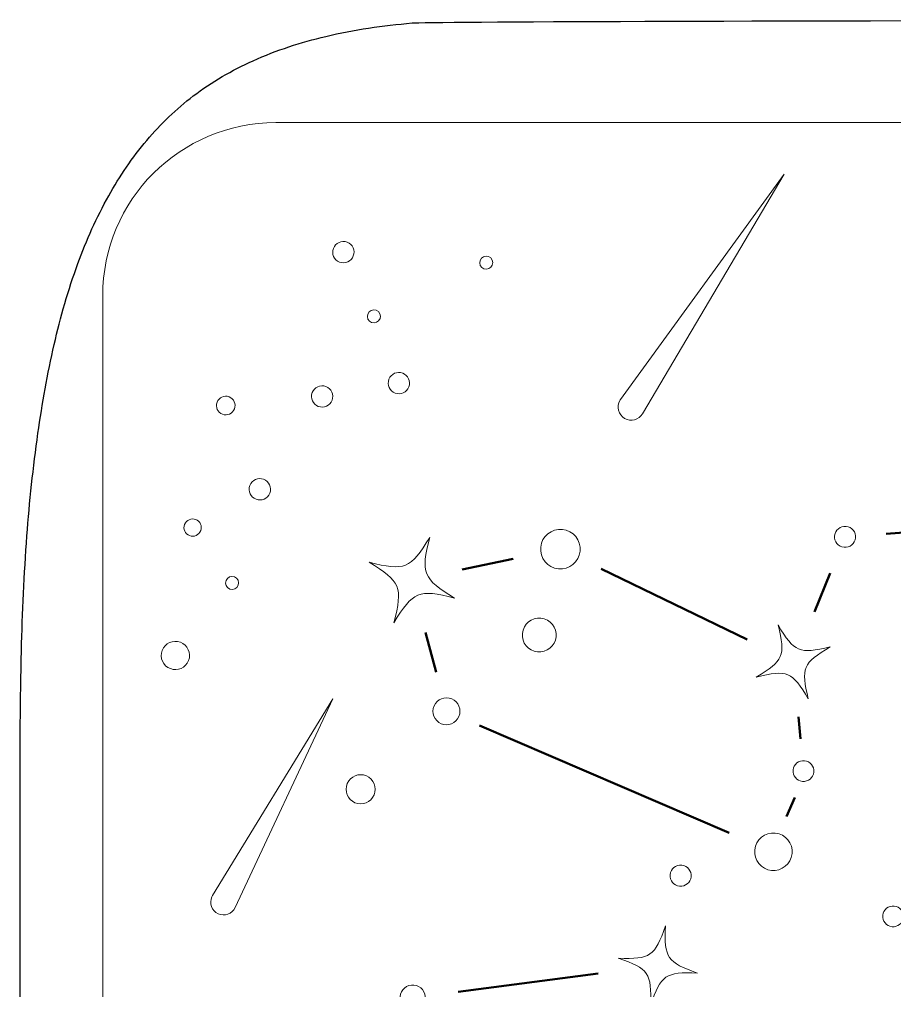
# Model space of a CAD drawing. Header units: millimetres. Extents: x -366 to 289, y -244 to 75.
# Drawn here: x -263.53 to -245.36, y 19.56 to 39.73 of the extents above; entities that cross this region are included whole.
import ezdxf

# ---------------------------------------------------------------- set-up
doc = ezdxf.new("R2010")
doc.units = ezdxf.units.MM
doc.header["$MEASUREMENT"] = 0
doc.layers.add('_U+56FE_U+5C42 1', color=7, linetype='Continuous')

# ---------------------------------------------------------------- blocks, each defined once
blk = doc.blocks.new('block 192')
at = {"layer": '_U+56FE_U+5C42 1', "color": 7, "lineweight": 25, "true_color": 0xffffff}
blk.add_open_spline([(-263.521, 0.611), (-263.524, 2.089), (-263.526, 3.567), (-263.527, 5.044), (-263.527, 6.538), (-263.526, 8.033), (-263.524, 9.527), (-263.523, 10.827), (-263.522, 12.128), (-263.521, 13.428), (-263.52, 14.677), (-263.518, 15.926), (-263.517, 17.174), (-263.516, 18.299), (-263.514, 19.424), (-263.514, 20.549), (-263.514, 21.561), (-263.515, 22.572), (-263.514, 23.584), (-263.513, 24.594), (-263.51, 25.605), (-263.485, 26.615), (-263.465, 27.411), (-263.431, 28.206), (-263.371, 29), (-263.318, 29.713), (-263.243, 30.424), (-263.142, 31.132), (-263.054, 31.75), (-262.946, 32.365), (-262.805, 32.974), (-262.674, 33.545), (-262.515, 34.11), (-262.313, 34.66), (-262.136, 35.144), (-261.925, 35.615), (-261.673, 36.064), (-261.445, 36.471), (-261.183, 36.858), (-260.882, 37.214), (-260.595, 37.555), (-260.272, 37.866), (-259.918, 38.136), (-259.535, 38.428), (-259.115, 38.671), (-258.675, 38.869), (-258.192, 39.087), (-257.684, 39.251), (-257.168, 39.374), (-256.58, 39.513), (-255.98, 39.6), (-255.377, 39.652), (-254.702, 39.71), (-226.342, 39.726), (-225.666, 39.709)], degree=3, knots=[0, 0, 0, 0, 1, 1, 1, 2, 2, 2, 3, 3, 3, 4, 4, 4, 5, 5, 5, 6, 6, 6, 7, 7, 7, 8, 8, 8, 9, 9, 9, 10, 10, 10, 11, 11, 11, 12, 12, 12, 13, 13, 13, 14, 14, 14, 15, 15, 15, 16, 16, 16, 17, 17, 17, 18, 18, 18, 18], dxfattribs=at)
blk = doc.blocks.new('block 182')
at = {"layer": '_U+56FE_U+5C42 1'}
blk.add_blockref('block 192', (0, 0), dxfattribs=at)
blk = doc.blocks.new('block 180')
at = {"layer": '_U+56FE_U+5C42 1'}
blk.add_blockref('block 182', (0, 0), dxfattribs=at)
blk = doc.blocks.new('block 842')
at = {"layer": '_U+56FE_U+5C42 1', "lineweight": 0}
blk.add_open_spline([(-254.495, 27.711), (-255.238, 27.9), (-255.357, 27.851), (-255.754, 27.196), (-255.565, 27.938), (-255.614, 28.058), (-256.269, 28.455), (-255.527, 28.266), (-255.407, 28.315), (-255.01, 28.97), (-255.2, 28.227), (-255.151, 28.108), (-254.495, 27.711)], degree=3, knots=[0, 0, 0, 0, 1, 1, 1, 2, 2, 2, 3, 3, 3, 4, 4, 4, 4], dxfattribs=at)
blk = doc.blocks.new('block 843')
at = {"layer": '_U+56FE_U+5C42 1', "lineweight": 0}
blk.add_open_spline([(-247.151, 25.616), (-247.488, 26.184), (-247.591, 26.227), (-248.233, 26.069), (-247.665, 26.407), (-247.622, 26.51), (-247.779, 27.152), (-247.442, 26.583), (-247.339, 26.54), (-246.697, 26.698), (-247.265, 26.36), (-247.308, 26.258), (-247.151, 25.616)], degree=3, knots=[0, 0, 0, 0, 1, 1, 1, 2, 2, 2, 3, 3, 3, 4, 4, 4, 4], dxfattribs=at)
blk = doc.blocks.new('block 844')
at = {"layer": '_U+56FE_U+5C42 1', "lineweight": 0}
blk.add_open_spline([(-242.705, 27.864), (-243.06, 27.954), (-243.118, 27.931), (-243.308, 27.617), (-243.217, 27.973), (-243.24, 28.03), (-243.554, 28.22), (-243.199, 28.129), (-243.141, 28.153), (-242.952, 28.466), (-243.042, 28.111), (-243.019, 28.054), (-242.705, 27.864)], degree=3, knots=[0, 0, 0, 0, 1, 1, 1, 2, 2, 2, 3, 3, 3, 4, 4, 4, 4], dxfattribs=at)
blk = doc.blocks.new('block 841')
at = {"layer": '_U+56FE_U+5C42 1', "color": 18, "lineweight": 50, "true_color": 0x000000}
for points in [[(-245.535, 29.044), (-244.429, 29.124)], [(-253.277, 28.522), (-254.334, 28.301)], [(-251.449, 28.315), (-248.423, 26.848)], [(-247.02, 27.427), (-246.697, 28.227)], [(-254.877, 26.17), (-255.095, 26.994)], [(-247.316, 24.789), (-247.358, 25.246)], [(-248.794, 22.836), (-253.976, 25.064)], [(-247.603, 23.176), (-247.428, 23.567)]]:
    blk.add_lwpolyline(points, dxfattribs=at)
at = {"layer": '_U+56FE_U+5C42 1', "lineweight": 0}
for points in [[(-243.506, 29.155), (-243.517, 29.039), (-243.62, 28.955), (-243.736, 28.967), (-243.852, 28.978), (-243.936, 29.081), (-243.924, 29.197), (-243.912, 29.313), (-243.809, 29.397), (-243.694, 29.385), (-243.578, 29.374), (-243.494, 29.27), (-243.506, 29.155)], [(-251.889, 28.685), (-251.912, 28.459), (-252.113, 28.294), (-252.339, 28.317), (-252.565, 28.339), (-252.73, 28.541), (-252.707, 28.767), (-252.684, 28.993), (-252.483, 29.158), (-252.257, 29.135), (-252.031, 29.112), (-251.866, 28.911), (-251.889, 28.685)], [(-246.171, 28.96), (-246.183, 28.84), (-246.29, 28.752), (-246.41, 28.764), (-246.531, 28.776), (-246.618, 28.883), (-246.606, 29.004), (-246.594, 29.124), (-246.487, 29.211), (-246.367, 29.199), (-246.246, 29.187), (-246.159, 29.08), (-246.171, 28.96)], [(-252.387, 26.906), (-252.406, 26.713), (-252.579, 26.573), (-252.772, 26.592), (-252.965, 26.611), (-253.106, 26.784), (-253.086, 26.977), (-253.067, 27.17), (-252.895, 27.311), (-252.701, 27.291), (-252.508, 27.272), (-252.368, 27.099), (-252.387, 26.906)], [(-254.405, 25.249), (-254.466, 25.107), (-254.631, 25.041), (-254.773, 25.101), (-254.915, 25.162), (-254.981, 25.327), (-254.92, 25.469), (-254.859, 25.611), (-254.695, 25.677), (-254.553, 25.616), (-254.41, 25.556), (-254.344, 25.391), (-254.405, 25.249)], [(-247.038, 24.097), (-247.05, 23.978), (-247.156, 23.892), (-247.274, 23.904), (-247.393, 23.915), (-247.48, 24.021), (-247.468, 24.14), (-247.456, 24.259), (-247.35, 24.345), (-247.231, 24.333), (-247.112, 24.321), (-247.026, 24.215), (-247.038, 24.097)], [(-256.165, 23.621), (-256.231, 23.467), (-256.409, 23.396), (-256.563, 23.461), (-256.716, 23.527), (-256.787, 23.705), (-256.722, 23.859), (-256.656, 24.012), (-256.478, 24.083), (-256.325, 24.018), (-256.171, 23.952), (-256.1, 23.774), (-256.165, 23.621)], [(-247.488, 22.403), (-247.51, 22.189), (-247.701, 22.033), (-247.915, 22.054), (-248.129, 22.076), (-248.285, 22.267), (-248.264, 22.481), (-248.242, 22.695), (-248.051, 22.851), (-247.837, 22.829), (-247.623, 22.808), (-247.467, 22.617), (-247.488, 22.403)], [(-249.584, 21.922), (-249.596, 21.802), (-249.704, 21.715), (-249.824, 21.727), (-249.944, 21.739), (-250.032, 21.846), (-250.019, 21.966), (-250.007, 22.087), (-249.9, 22.174), (-249.78, 22.162), (-249.66, 22.15), (-249.572, 22.043), (-249.584, 21.922)], [(-245.177, 21.079), (-245.189, 20.96), (-245.295, 20.873), (-245.413, 20.885), (-245.532, 20.897), (-245.619, 21.003), (-245.607, 21.122), (-245.595, 21.241), (-245.489, 21.327), (-245.37, 21.315), (-245.251, 21.303), (-245.165, 21.197), (-245.177, 21.079)]]:
    blk.add_open_spline(points, degree=3, knots=[0, 0, 0, 0, 1, 1, 1, 2, 2, 2, 3, 3, 3, 4, 4, 4, 4], dxfattribs=at)
at = {"layer": '_U+56FE_U+5C42 1'}
for name in ['block 842', 'block 844', 'block 843']:
    blk.add_blockref(name, (0, 0), dxfattribs=at)
blk = doc.blocks.new('block 846')
at = {"layer": '_U+56FE_U+5C42 1', "lineweight": 0}
blk.add_open_spline([(-251.095, 20.232), (-250.429, 20.207), (-250.336, 20.271), (-250.118, 20.901), (-250.143, 20.234), (-250.08, 20.142), (-249.449, 19.924), (-250.116, 19.949), (-250.208, 19.885), (-250.426, 19.255), (-250.401, 19.921), (-250.465, 20.014), (-251.095, 20.232)], degree=3, knots=[0, 0, 0, 0, 1, 1, 1, 2, 2, 2, 3, 3, 3, 4, 4, 4, 4], dxfattribs=at)
blk = doc.blocks.new('block 847')
at = {"layer": '_U+56FE_U+5C42 1', "lineweight": 0}
blk.add_open_spline([(-258.225, 10.43), (-257.571, 10.302), (-257.469, 10.35), (-257.155, 10.939), (-257.284, 10.284), (-257.236, 10.183), (-256.647, 9.869), (-257.302, 9.998), (-257.403, 9.95), (-257.717, 9.361), (-257.588, 10.015), (-257.636, 10.117), (-258.225, 10.43)], degree=3, knots=[0, 0, 0, 0, 1, 1, 1, 2, 2, 2, 3, 3, 3, 4, 4, 4, 4], dxfattribs=at)
blk = doc.blocks.new('block 848')
at = {"layer": '_U+56FE_U+5C42 1', "lineweight": 0}
blk.add_open_spline([(-257.09, 8.395), (-256.714, 8.678), (-256.691, 8.754), (-256.852, 9.196), (-256.57, 8.82), (-256.494, 8.797), (-256.051, 8.958), (-256.428, 8.675), (-256.45, 8.599), (-256.29, 8.157), (-256.572, 8.533), (-256.648, 8.556), (-257.09, 8.395)], degree=3, knots=[0, 0, 0, 0, 1, 1, 1, 2, 2, 2, 3, 3, 3, 4, 4, 4, 4], dxfattribs=at)
blk = doc.blocks.new('block 845')
at = {"layer": '_U+56FE_U+5C42 1', "color": 18, "lineweight": 50, "true_color": 0x000000}
for points in [[(-254.423, 19.533), (-251.517, 19.915)], [(-256.135, 19.012), (-259.181, 17.567)], [(-252.655, 17.476), (-250.722, 19.055)], [(-254.236, 15.722), (-253.631, 16.389)], [(-259.555, 16.288), (-258.341, 12.981)], [(-256.885, 11.173), (-255.1, 14.489)], [(-257.644, 10.984), (-257.789, 11.474)]]:
    blk.add_lwpolyline(points, dxfattribs=at)
at = {"layer": '_U+56FE_U+5C42 1', "lineweight": 0}
for points in [[(-255.616, 19.333), (-255.658, 19.472), (-255.58, 19.619), (-255.441, 19.662), (-255.302, 19.704), (-255.154, 19.626), (-255.112, 19.487), (-255.069, 19.348), (-255.148, 19.201), (-255.287, 19.158), (-255.426, 19.115), (-255.573, 19.194), (-255.616, 19.333)], [(-260.127, 17.098), (-260.175, 17.253), (-260.088, 17.416), (-259.933, 17.463), (-259.779, 17.511), (-259.615, 17.424), (-259.568, 17.269), (-259.521, 17.115), (-259.608, 16.951), (-259.762, 16.904), (-259.917, 16.857), (-260.08, 16.944), (-260.127, 17.098)], [(-253.364, 16.868), (-253.403, 16.997), (-253.331, 17.134), (-253.202, 17.173), (-253.073, 17.212), (-252.937, 17.14), (-252.897, 17.011), (-252.858, 16.882), (-252.93, 16.746), (-253.059, 16.707), (-253.188, 16.667), (-253.324, 16.74), (-253.364, 16.868)], [(-254.982, 15.005), (-255.077, 15.145), (-255.042, 15.335), (-254.902, 15.431), (-254.763, 15.526), (-254.573, 15.491), (-254.477, 15.351), (-254.382, 15.212), (-254.417, 15.021), (-254.557, 14.926), (-254.696, 14.83), (-254.886, 14.866), (-254.982, 15.005)], [(-258.327, 12.137), (-258.377, 12.302), (-258.285, 12.476), (-258.12, 12.526), (-257.956, 12.576), (-257.781, 12.484), (-257.731, 12.319), (-257.681, 12.155), (-257.773, 11.98), (-257.938, 11.93), (-258.103, 11.88), (-258.277, 11.972), (-258.327, 12.137)]]:
    blk.add_open_spline(points, degree=3, knots=[0, 0, 0, 0, 1, 1, 1, 2, 2, 2, 3, 3, 3, 4, 4, 4, 4], dxfattribs=at)
at = {"layer": '_U+56FE_U+5C42 1'}
for name in ['block 846', 'block 847', 'block 848']:
    blk.add_blockref(name, (0, 0), dxfattribs=at)
blk = doc.blocks.new('block 869')
at = {"layer": '_U+56FE_U+5C42 1', "lineweight": 0}
for points in [[(-256.882, 34.687), (-256.996, 34.73), (-257.053, 34.858), (-257.01, 34.972), (-256.966, 35.087), (-256.838, 35.144), (-256.724, 35.101), (-256.61, 35.057), (-256.552, 34.929), (-256.596, 34.815), (-256.639, 34.701), (-256.767, 34.643), (-256.882, 34.687)], [(-253.885, 34.548), (-253.954, 34.575), (-253.989, 34.653), (-253.963, 34.722), (-253.936, 34.792), (-253.858, 34.827), (-253.789, 34.801), (-253.719, 34.774), (-253.684, 34.696), (-253.711, 34.626), (-253.737, 34.557), (-253.815, 34.522), (-253.885, 34.548)], [(-256.217, 33.434), (-256.286, 33.46), (-256.321, 33.538), (-256.295, 33.608), (-256.268, 33.678), (-256.19, 33.713), (-256.121, 33.686), (-256.051, 33.66), (-256.016, 33.582), (-256.042, 33.512), (-256.069, 33.442), (-256.147, 33.407), (-256.217, 33.434)], [(-255.729, 31.968), (-255.843, 32.011), (-255.9, 32.139), (-255.857, 32.254), (-255.813, 32.368), (-255.685, 32.425), (-255.571, 32.382), (-255.457, 32.338), (-255.399, 32.21), (-255.443, 32.096), (-255.486, 31.982), (-255.614, 31.924), (-255.729, 31.968)], [(-257.323, 31.69), (-257.438, 31.734), (-257.495, 31.862), (-257.452, 31.976), (-257.408, 32.09), (-257.28, 32.148), (-257.166, 32.104), (-257.051, 32.061), (-256.994, 31.933), (-257.037, 31.818), (-257.081, 31.704), (-257.209, 31.647), (-257.323, 31.69)], [(-259.313, 31.526), (-259.413, 31.564), (-259.463, 31.676), (-259.425, 31.776), (-259.387, 31.876), (-259.275, 31.927), (-259.175, 31.889), (-259.075, 31.85), (-259.025, 31.739), (-259.063, 31.639), (-259.101, 31.539), (-259.213, 31.488), (-259.313, 31.526)], [(-258.615, 29.761), (-258.73, 29.805), (-258.787, 29.933), (-258.744, 30.047), (-258.7, 30.162), (-258.572, 30.219), (-258.458, 30.176), (-258.343, 30.132), (-258.286, 30.004), (-258.329, 29.89), (-258.373, 29.775), (-258.501, 29.718), (-258.615, 29.761)], [(-259.995, 29.006), (-260.088, 29.041), (-260.135, 29.145), (-260.099, 29.238), (-260.064, 29.331), (-259.96, 29.377), (-259.867, 29.342), (-259.774, 29.307), (-259.728, 29.203), (-259.763, 29.11), (-259.798, 29.017), (-259.902, 28.97), (-259.995, 29.006)], [(-259.16, 27.898), (-259.229, 27.925), (-259.264, 28.003), (-259.238, 28.072), (-259.211, 28.142), (-259.133, 28.177), (-259.064, 28.151), (-258.994, 28.124), (-258.959, 28.046), (-258.986, 27.977), (-259.012, 27.907), (-259.09, 27.872), (-259.16, 27.898)], [(-260.394, 26.244), (-260.546, 26.301), (-260.622, 26.471), (-260.564, 26.622), (-260.506, 26.774), (-260.337, 26.85), (-260.185, 26.792), (-260.034, 26.735), (-259.958, 26.565), (-260.015, 26.414), (-260.073, 26.262), (-260.243, 26.186), (-260.394, 26.244)]]:
    blk.add_open_spline(points, degree=3, knots=[0, 0, 0, 0, 1, 1, 1, 2, 2, 2, 3, 3, 3, 4, 4, 4, 4], dxfattribs=at)
blk = doc.blocks.new('block 730')
at = {"layer": '_U+56FE_U+5C42 1', "lineweight": 0}
for points in [[(-247.655, 36.515), (-247.655, 36.515), (-250.593, 31.538), (-250.593, 31.538), (-250.669, 31.409), (-250.835, 31.366), (-250.965, 31.442), (-251.094, 31.519), (-251.137, 31.685), (-251.061, 31.814), (-251.056, 31.822), (-251.051, 31.829), (-251.047, 31.836), (-251.047, 31.836), (-247.655, 36.515), (-247.655, 36.515)], [(-257.023, 25.616), (-257.023, 25.616), (-259.052, 21.283), (-259.052, 21.283), (-259.114, 21.151), (-259.271, 21.094), (-259.403, 21.156), (-259.535, 21.218), (-259.592, 21.375), (-259.53, 21.507), (-259.526, 21.516), (-259.521, 21.525), (-259.517, 21.533), (-259.517, 21.533), (-257.023, 25.616), (-257.023, 25.616)]]:
    blk.add_open_spline(points, degree=3, knots=[0, 0, 0, 0, 1, 1, 1, 2, 2, 2, 3, 3, 3, 4, 4, 4, 5, 5, 5, 5], dxfattribs=at)
at = {"layer": '_U+56FE_U+5C42 1'}
for name in ['block 869', 'block 841', 'block 845']:
    blk.add_blockref(name, (0, 0), dxfattribs=at)

msp = doc.modelspace()

# ---------------------------------------------------------------- linework, layer by layer
at = {"layer": '_U+56FE_U+5C42 1', "lineweight": 0}
msp.add_open_spline([(-258.204, 37.583), (-258.204, 37.583), (-200.656, 37.583), (-200.656, 37.583), (-198.432, 37.583), (-196.63, 35.781), (-196.63, 33.557), (-196.63, 33.557), (-196.63, -12.597), (-196.63, -12.597), (-196.63, -14.82), (-198.432, -16.623), (-200.656, -16.623), (-200.656, -16.623), (-218.052, -16.623), (-218.052, -16.623), (-218.052, -16.623), (-218.052, -7.025), (-218.052, -7.025), (-218.052, -7.025), (-229.039, -7.025), (-229.039, -7.025), (-229.039, -7.025), (-229.039, -16.623), (-229.039, -16.623), (-229.039, -16.623), (-257.773, -16.623), (-257.773, -16.623), (-259.996, -16.623), (-261.799, -14.82), (-261.799, -12.597), (-261.799, -12.597), (-261.799, 33.988), (-261.799, 33.988), (-261.799, 35.974), (-260.19, 37.583), (-258.204, 37.583)], degree=3, knots=[0, 0, 0, 0, 1, 1, 1, 2, 2, 2, 3, 3, 3, 4, 4, 4, 5, 5, 5, 6, 6, 6, 7, 7, 7, 8, 8, 8, 9, 9, 9, 10, 10, 10, 11, 11, 11, 12, 12, 12, 12], dxfattribs=at)

# ---------------------------------------------------------------- block references
at = {"layer": '_U+56FE_U+5C42 1'}
for name in ['block 180', 'block 730']:
    msp.add_blockref(name, (0, 0), dxfattribs=at)

doc.saveas('drawing.dxf')
